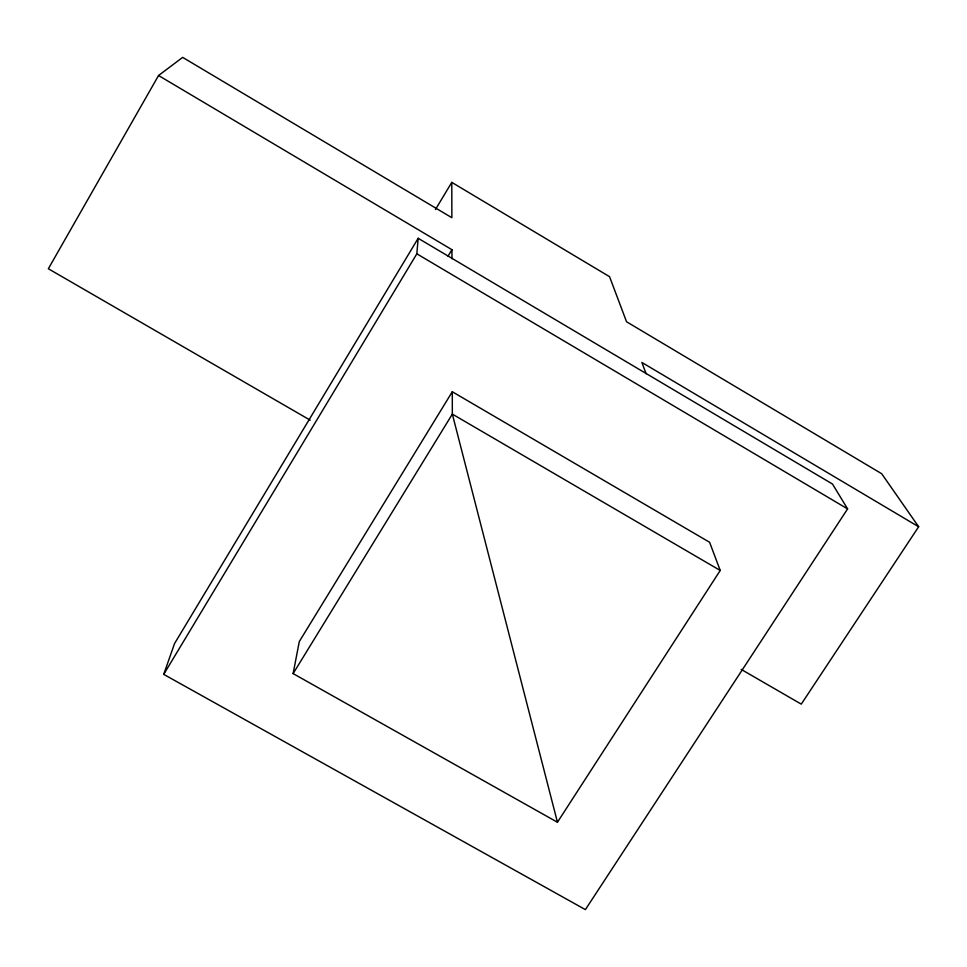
<?xml version="1.0" encoding="UTF-8"?>
<svg xmlns="http://www.w3.org/2000/svg" width="967" height="967" viewBox="0 0 967 967"><rect width="100%" height="100%" fill="white"/><g stroke="black" fill="none" stroke-linecap="round" stroke-linejoin="round"><path stroke-width="1.45" d="M163.725 674.362L416.837 253.825L418.167 238.293L832.514 484.056L847.588 508.896L585.386 909.621L163.725 674.362L174.531 643.575L418.167 238.293M293.122 673.6L299.299 641.556L452.29 391.744L709.609 542.282L720.222 570.457L557.451 822.252L293.122 673.6L452.338 414.106L452.29 391.744M741.181 669.394L801.268 704.133L918.65 526.761L881.686 473.721L626.543 321.757L609.561 276.683L451.782 182.364L451.867 217.708L182.666 57.379L158.552 75.511L48.35 268.753L310.177 420.149M435.452 209.513L451.782 182.364M448.035 256.134L451.94 249.691L158.552 75.511M720.222 570.457L452.338 414.106L557.451 822.252M416.837 253.825L847.588 508.896M918.65 526.761L641.87 362.444L646.125 373.733M451.94 249.691L451.964 258.685"/></g></svg>
